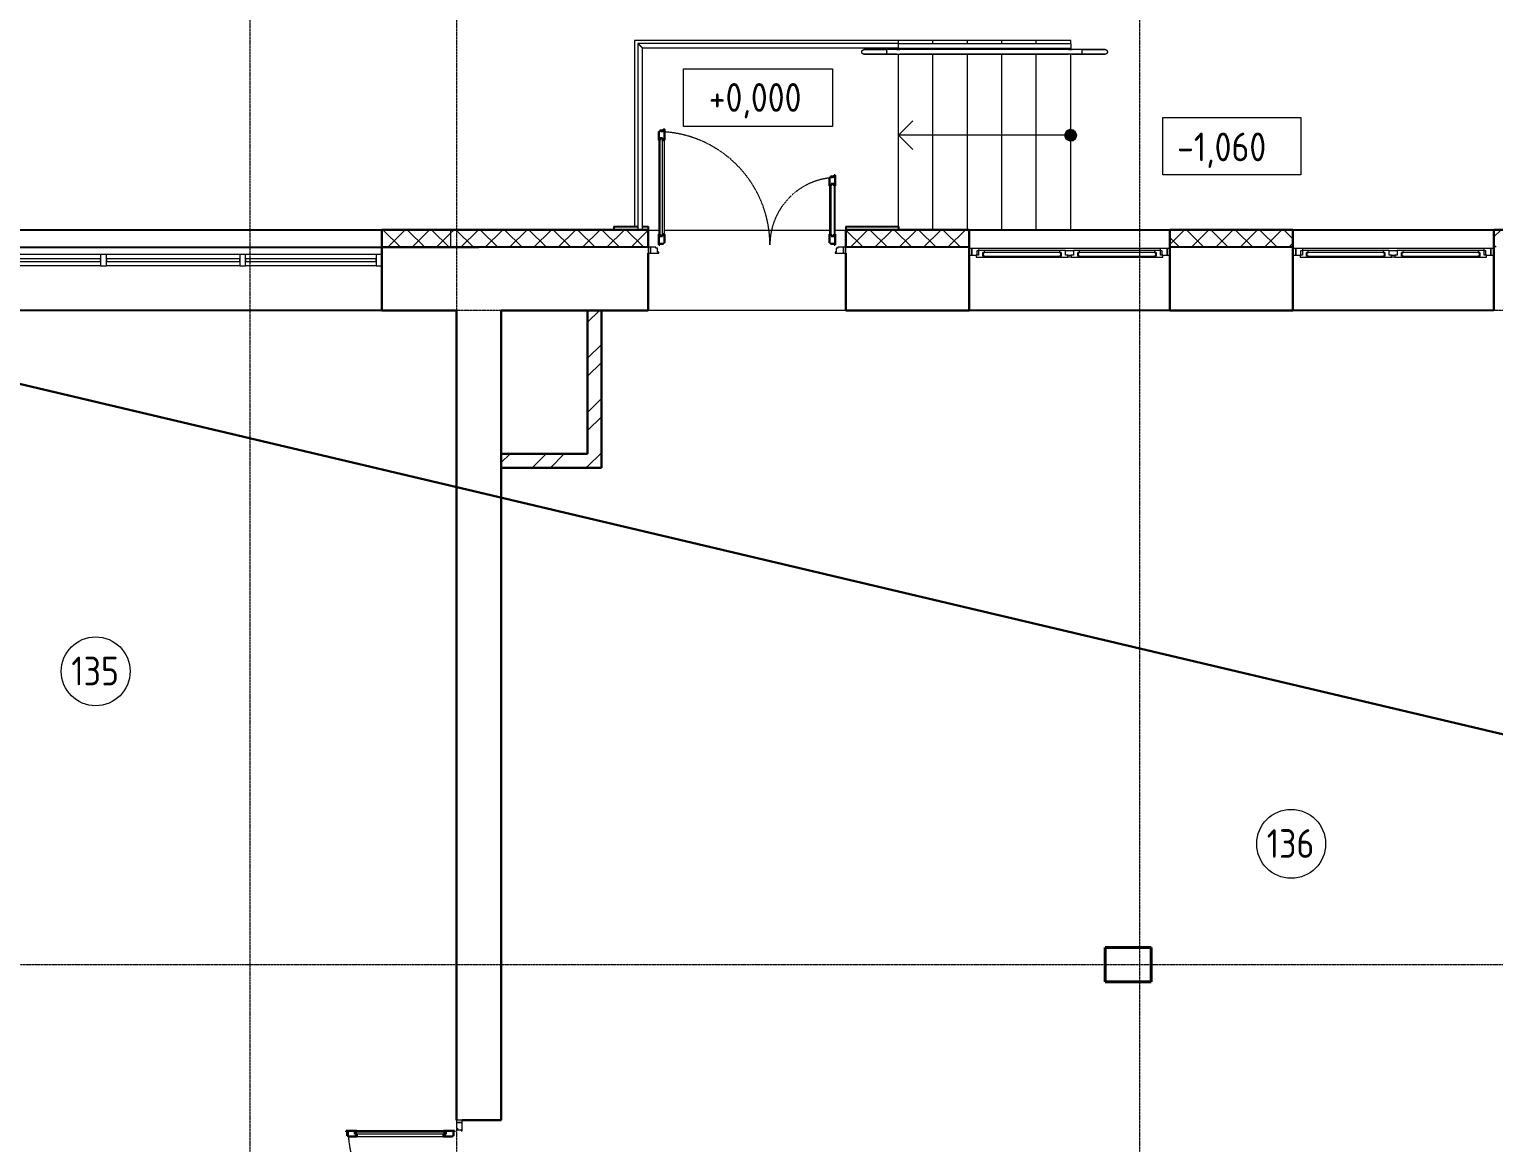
# Model space of a CAD drawing. Header units: millimetres. Extents: x -695119 to 412940, y -249585 to 622758.
# Drawn here: x -109387 to -96631, y 557910 to 567609 of the extents above; entities that cross this region are included whole.
import ezdxf

# ---------------------------------------------------------------- set-up
doc = ezdxf.new("R2010")
doc.units = ezdxf.units.MM
doc.linetypes.add('ADSK_Линия сетки', pattern=[25, 20, -2.5, 0, -2.5])
doc.linetypes.add('ADSK_Штриховая_ш2 п1_5', pattern=[4.5, 3, -1.5])
for name, color, linetype, lineweight in [('_Схема', 5, 'Continuous', 30), ('Балясины', 7, 'Continuous', 9), ('Высотные отметки', 7, 'Continuous', 9), ('Двери', 8, 'Continuous', 9), ('Импосты витража', 8, 'Continuous', 9), ('Каркас_Импост', 8, 'Continuous', 9), ('Лестницы', 8, 'Continuous', 9), ('Линии', 7, 'Continuous', 9), ('Марки помещений', 8, 'Continuous', 20), ('Монтажный зазор', 8, 'Continuous', 9), ('Несущие колонны', 252, 'Continuous', 18), ('Ограждение', 8, 'Continuous', 9), ('Окна', 252, 'Continuous', 9), ('Оси', 252, 'Continuous', 9), ('Остекление', 8, 'Continuous', 9), ('Открывание', 8, 'ADSK_Штриховая_ш2 п1_5', 9), ('Панели витража', 8, 'Continuous', 9), ('Панель', 252, 'Continuous', 30), ('Перекрытия', 7, 'Continuous', 18), ('Поручни', 8, 'Continuous', 9), ('Стены разрез', 7, 'Continuous', 30), ('Стены штриховка', 7, 'Continuous', 9), ('Стрелки вверх', 7, 'Continuous', 18), ('Текстовые примечания', 7, 'Continuous', 9), ('Типовые аннотации', 8, 'Continuous', 18)]:
    doc.layers.add(name, color=color, linetype=linetype, lineweight=lineweight)
doc.layers.add('Стены', color=194, linetype='Continuous')
doc.styles.add('GOST Common_2', font='', dxfattribs={"width": 0.9, "height": 250})
doc.styles.get('GOST Common_2').set_extended_font_data('GOST type B')
pattern_1 = [(45, (-109179.56, 538399.8), (-235.7317, 235.7317), []), (45, (-109022.4, 538399.8), (-235.7317, 235.7317), [])]
pattern_2 = [(45, (-109179.56, 538399.79), (-106.066, 106.066), []), (135, (-109179.56, 538399.79), (-106.066, -106.066), [])]
pattern_3 = [(0, (-109179.56, 538399.79), (406.4, 101.6), [33.528, -271.272, 33.528, -271.272, -1625.6]), (0, (-109179.56, 538399.79), (406.4, 101.6), [-609.6, 33.528, -576.072, 33.528, -271.272, -711.2]), (0, (-109179.56, 538399.79), (406.4, 101.6), [-1524, 33.528, -169.672, 33.528, -474.472]), (120, (-109027.16, 538450.59), (-291.18818, 301.15272), [33.528, -271.272, 33.528, -271.272, -1625.6]), (120, (-109027.16, 538450.59), (-291.18818, 301.15272), [-609.6, 33.528, -576.072, 33.528, -271.272, -711.2]), (120, (-109027.16, 538450.59), (-291.18818, 301.15272), [-1524, 33.528, -169.672, 33.528, -474.472]), (240, (-108976.36, 538653.79), (-115.21182, -402.75272), [33.528, -271.272, 33.528, -271.272, -1625.6]), (240, (-108976.36, 538653.79), (-115.21182, -402.75272), [-609.6, 33.528, -576.072, 33.528, -271.272, -711.2]), (240, (-108976.36, 538653.79), (-115.21182, -402.75272), [-1524, 33.528, -169.672, 33.528, -474.472])]

# ---------------------------------------------------------------- blocks, each defined once
blk = doc.blocks.new('BIMLIB_Окно_Двустворчатое_VEKA_СФрамугойСнизу_ГЛУХОЕ - Ж_ОК-7_2250х1750-3437283-План 1 этажа смеж')
at = {"layer": 'Каркас_Импост', "lineweight": 18}
for p, q in [((-791, 265), (-850, 265)), ((-850, 265), (-850, 207)), ((-786, 248), (-791, 265)), ((791, 265), (786, 248)), ((850, 265), (791, 265)), ((850, 207), (850, 265)), ((-850, 207), (-812, 207)), ((-792, 207), (-812, 207)), ((-812, 207), (-812, 190)), ((-812, 190), (-756, 190)), ((-804, 207), (-804, 248)), ((-804, 248), (-792, 248)), ((-792, 248), (-792, 207)), ((-742, 248), (-792, 248)), ((-756, 190), (-755, 191)), ((-755, 199), (-755, 231)), ((-755, 231), (-737, 231)), ((-737, 199), (-755, 199)), ((-755, 191), (-754, 190)), ((-754, 190), (-739, 190)), ((-737, 231), (-742, 248)), ((-739, 190), (-737, 199)), ((-85, 248), (-90, 231)), ((-90, 231), (-72, 231)), ((-72, 199), (-90, 199)), ((-90, 199), (-88, 190)), ((-88, 190), (-73, 190)), ((-35, 248), (-85, 248)), ((-73, 190), (-72, 191)), ((-72, 231), (-72, 199)), ((-72, 191), (-71, 190)), ((-71, 190), (-15, 190)), ((-35, 207), (-35, 248)), ((-15, 207), (-35, 207)), ((-15, 190), (-15, 207)), ((35, 207), (15, 207)), ((15, 207), (15, 190)), ((15, 190), (71, 190)), ((35, 248), (35, 207)), ((85, 248), (35, 248)), ((71, 190), (72, 191)), ((72, 199), (72, 231)), ((72, 231), (90, 231)), ((90, 199), (72, 199)), ((72, 191), (73, 190)), ((73, 190), (88, 190)), ((90, 231), (85, 248)), ((88, 190), (90, 199)), ((742, 248), (737, 231)), ((737, 231), (755, 231)), ((755, 199), (737, 199)), ((737, 199), (739, 190)), ((739, 190), (754, 190)), ((792, 248), (742, 248)), ((754, 190), (755, 191)), ((755, 231), (755, 199)), ((755, 191), (756, 190)), ((756, 190), (812, 190)), ((792, 207), (792, 248)), ((792, 248), (804, 248)), ((812, 207), (792, 207)), ((804, 248), (804, 207)), ((812, 190), (812, 207)), ((812, 207), (850, 207))]:
    blk.add_line(p, q, dxfattribs=at)
at = {"layer": 'Каркас_Импост'}
for p, q in [((791, 265), (-791, 265)), ((-756, 190), (-754, 190)), ((-85, 248), (-742, 248)), ((-739, 190), (-88, 190)), ((-73, 190), (-71, 190)), ((-35, 248), (35, 248)), ((-15, 207), (15, 207)), ((15, 190), (-15, 190)), ((71, 190), (73, 190)), ((742, 248), (85, 248)), ((88, 190), (739, 190)), ((754, 190), (756, 190))]:
    blk.add_line(p, q, dxfattribs=at)
at = {"layer": 'Окна'}
for p, q in [((-850, 265), (-875, 265)), ((-850, 207), (-850, 265)), ((875, 265), (850, 265)), ((850, 265), (850, 207)), ((-875, 207), (-850, 207)), ((850, 207), (875, 207))]:
    blk.add_line(p, q, dxfattribs=at)
at = {"layer": 'Остекление'}
for p, q in [((-752, 231), (-755, 231)), ((-755, 231), (-755, 199)), ((-755, 199), (-752, 199)), ((-75, 231), (-752, 231)), ((-752, 231), (-752, 199)), ((-752, 199), (-752, 231)), ((-752, 199), (-75, 199)), ((-75, 199), (-75, 231)), ((-75, 231), (-75, 199)), ((-72, 231), (-75, 231)), ((-75, 199), (-72, 199)), ((-72, 199), (-72, 231)), ((75, 231), (72, 231)), ((72, 231), (72, 199)), ((72, 199), (75, 199)), ((752, 231), (75, 231)), ((75, 231), (75, 199)), ((75, 199), (75, 231)), ((75, 199), (752, 199)), ((752, 199), (752, 231)), ((752, 231), (752, 199)), ((755, 231), (752, 231)), ((752, 199), (755, 199)), ((755, 199), (755, 231))]:
    blk.add_line(p, q, dxfattribs=at)
blk = doc.blocks.new('Дверь_Alumark_двупольная_S50 - Ш_2_Внутр_2000х2350-2611084-План 1 этажа смеж')
at = {"layer": 'Каркас_Импост'}
for p, q in [((-806, 195), (-855, 195)), ((-855, 195), (-855, 145)), ((-855, 145), (-783, 145)), ((-806, 187), (-806, 195)), ((-792, 187), (-806, 187)), ((-792, 153), (-792, 187)), ((-783, 153), (-792, 153)), ((-783, 145), (-783, 153)), ((1042, 153), (1033, 153)), ((1033, 153), (1033, 145)), ((1033, 145), (1105, 145)), ((1056, 187), (1042, 187)), ((1042, 187), (1042, 153)), ((1056, 195), (1056, 187)), ((1105, 195), (1056, 195)), ((1105, 145), (1105, 195))]:
    blk.add_line(p, q, dxfattribs=at)
at = {"layer": 'Монтажный зазор'}
for p, q in [((-875, 195), (-875, 145)), ((-855, 195), (-875, 195)), ((-875, 145), (-855, 145)), ((-855, 145), (-855, 195)), ((1125, 195), (1105, 195)), ((1105, 195), (1105, 145)), ((1105, 145), (1125, 145)), ((1125, 145), (1125, 195))]:
    blk.add_line(p, q, dxfattribs=at)
at = {"layer": 'Остекление'}
for p, q in [((-774, 1081), (-774, 289)), ((-753, 1081), (-774, 1081)), ((-753, 289), (-753, 1081)), ((1003, 289), (1003, 1081)), ((1003, 1081), (1024, 1081)), ((1024, 1081), (1024, 289)), ((-774, 289), (-753, 289)), ((1024, 289), (1003, 289))]:
    blk.add_line(p, q, dxfattribs=at)
at = {"layer": 'Открывание'}
for centre, start, end in [((-801, 213), 360, 88.8862), ((1051, 213), 91.1138, 180)]:
    blk.add_arc(centre, 926, start, end, dxfattribs=at)
at = {"layer": 'Панель'}
for p, q in [((-733, 1157), (-741, 1157)), ((-741, 1157), (-741, 1148)), ((-733, 1063), (-733, 1157)), ((1033, 1157), (1025, 1157)), ((1025, 1157), (1025, 1148)), ((1033, 1063), (1033, 1157)), ((-775, 1139), (-783, 1139)), ((-783, 1139), (-783, 1063)), ((-774, 1063), (-783, 1063)), ((-741, 1148), (-775, 1148)), ((-775, 1148), (-775, 1139)), ((-774, 1081), (-774, 1063)), ((-753, 1081), (-774, 1081)), ((-753, 1063), (-753, 1081)), ((-733, 1063), (-753, 1063)), ((991, 1139), (983, 1139)), ((983, 1139), (983, 1063)), ((983, 1063), (1003, 1063)), ((1025, 1148), (991, 1148)), ((991, 1148), (991, 1139)), ((1003, 1063), (1003, 1081)), ((1003, 1081), (1024, 1081)), ((1024, 1081), (1024, 1063)), ((1024, 1063), (1033, 1063)), ((-783, 307), (-783, 213)), ((-774, 307), (-783, 307)), ((-774, 289), (-774, 307)), ((-753, 289), (-774, 289)), ((-753, 307), (-753, 289)), ((-733, 307), (-753, 307)), ((-733, 231), (-733, 307)), ((983, 307), (983, 231)), ((983, 307), (1003, 307)), ((1003, 307), (1003, 289)), ((1003, 289), (1024, 289)), ((1024, 307), (1033, 307)), ((1024, 289), (1024, 307)), ((1033, 213), (1033, 307)), ((-783, 213), (-775, 213)), ((-775, 213), (-775, 222)), ((-775, 222), (-741, 222)), ((-741, 222), (-741, 231)), ((-741, 231), (-733, 231)), ((983, 231), (991, 231)), ((991, 231), (991, 222)), ((991, 222), (1025, 222)), ((1025, 222), (1025, 213)), ((1025, 213), (1033, 213))]:
    blk.add_line(p, q, dxfattribs=at)
at = {"layer": 'Панель', "lineweight": 9}
for p, q in [((-783, 1063), (-783, 307)), ((-733, 307), (-733, 1063)), ((983, 1063), (983, 307)), ((1033, 307), (1033, 1063))]:
    blk.add_line(p, q, dxfattribs=at)
blk = doc.blocks.new('ADSK_КолоннаЖБ_Прямоугольная1 - 300x400-1328092-План 1 этажа смеж')
at = {"layer": 'Несущие колонны', "lineweight": 40}
for p, q in [((-200, -150), (-200, 150)), ((-200, 150), (200, 150)), ((200, 150), (-200, 150)), ((-200, 150), (-200, -150)), ((200, 150), (200, -150)), ((200, -150), (200, 150)), ((200, -150), (-200, -150)), ((-200, -150), (200, -150))]:
    blk.add_line(p, q, dxfattribs=at)
blk = doc.blocks.new('Ограждение - Ограждение-758146-План 1 этажа смеж')
at = {"layer": 'Поручни'}
for p, q in [((7364, 29042), (7364, 29082)), ((8864, 29082), (7364, 29082)), ((8864, 29042), (7364, 29042)), ((8864, 29082), (8864, 29042))]:
    blk.add_line(p, q, dxfattribs=at)
blk = doc.blocks.new('Тип верхнего поручня - Верхний поручень_Внутренний_-758323-План 1 этажа смеж')
at = {"layer": 'Ограждение'}
for p, q in [((7351, 29032), (7264, 29032)), ((7264, 29015), (7264, 29010)), ((7264, 28992), (7351, 28992)), ((8844, 29032), (7365, 29032)), ((7365, 28992), (8844, 28992)), ((8964, 29032), (8877, 29032)), ((8877, 28992), (8964, 28992)), ((8964, 29010), (8964, 29015))]:
    blk.add_line(p, q, dxfattribs=at)
at = {"layer": 'Ограждение', "flags": 128}
for points in [[(7365, 29032), (7364, 29032), (7363, 29032), (7362, 29032), (7361, 29032), (7360, 29032), (7359, 29032), (7357, 29032), (7356, 29032), (7355, 29032), (7354, 29032), (7353, 29032), (7351, 29032), (7351, 29032)], [(7351, 28992), (7352, 28992), (7354, 28992), (7355, 28992), (7356, 28992), (7357, 28992), (7358, 28992), (7359, 28992), (7361, 28992), (7362, 28992), (7363, 28992), (7364, 28992), (7365, 28992), (7365, 28992)], [(8844, 29032), (8846, 29032), (8849, 29032), (8851, 29032), (8854, 29032), (8857, 29032), (8859, 29032), (8862, 29032), (8865, 29032), (8867, 29032), (8870, 29032), (8873, 29032), (8876, 29032), (8877, 29032)], [(8877, 28992), (8874, 28992), (8871, 28992), (8868, 28992), (8865, 28992), (8863, 28992), (8860, 28992), (8857, 28992), (8855, 28992), (8852, 28992), (8849, 28992), (8847, 28992), (8844, 28992), (8844, 28992)]]:
    blk.add_lwpolyline(points, dxfattribs=at)
blk = doc.blocks.new('Тип верхнего поручня - D40 шаг 400-977594-План 1 этажа смеж')
at = {"layer": 'Ограждение'}
for p, q in [((0, 2), (0, 0)), ((0, 0), (0, -2))]:
    blk.add_line(p, q, dxfattribs=at)
at = {"layer": 'Ограждение', "flags": 128}
for points in [[(0, 20), (8, 20), (16, 20), (24, 20), (32, 20), (40, 20), (48, 20), (55, 20), (63, 20), (70, 20), (78, 20), (85, 20), (92, 20), (99, 20), (106, 20), (113, 20), (119, 20), (126, 20), (132, 20), (138, 20), (143, 20), (149, 20), (154, 20), (159, 20), (164, 20), (168, 20), (172, 20), (176, 20), (180, 20), (183, 20), (186, 20), (189, 20), (192, 20), (194, 20), (196, 20), (197, 20), (198, 20), (199, 20), (200, 20), (200, 20), (200, 20)], [(200, 20), (200, 20), (199, 20), (199, 20), (197, 20), (196, 20), (194, 20), (192, 20), (190, 20), (187, 20), (184, 20), (181, 20), (177, 20), (174, 20), (169, 20), (165, 20), (160, 20), (156, 20), (150, 20), (145, 20), (139, 20), (133, 20), (127, 20), (121, 20), (115, 20), (108, 20), (101, 20), (94, 20), (87, 20), (80, 20), (72, 20), (65, 20), (57, 20), (50, 20), (42, 20), (34, 20), (26, 20), (18, 20), (10, 20), (2, 20), (0, 20)], [(200, 20), (201, 20), (202, 20), (202, 20), (203, 20), (204, 20), (205, 19), (206, 19), (206, 19), (207, 19), (208, 18), (209, 18), (209, 18), (210, 17), (211, 17), (211, 17), (212, 16), (213, 16), (213, 15), (214, 14), (214, 14), (215, 13), (215, 13), (216, 12), (216, 11), (217, 11), (217, 10), (218, 9), (218, 9), (218, 8), (219, 7), (219, 6), (219, 6), (219, 5), (220, 4), (220, 3), (220, 3), (220, 2), (220, 1), (220, 0), (220, 0)], [(220, 0), (220, -1), (220, -2), (220, -2), (220, -3), (220, -4), (219, -5), (219, -6), (219, -6), (219, -7), (218, -8), (218, -9), (218, -9), (217, -10), (217, -11), (217, -11), (216, -12), (216, -13), (215, -13), (214, -14), (214, -14), (213, -15), (213, -15), (212, -16), (211, -16), (211, -17), (210, -17), (209, -18), (209, -18), (208, -18), (207, -19), (206, -19), (206, -19), (205, -19), (204, -20), (203, -20), (203, -20), (202, -20), (201, -20), (200, -20), (200, -20)], [(0, -20), (8, -20), (16, -20), (24, -20), (32, -20), (40, -20), (48, -20), (55, -20), (63, -20), (70, -20), (78, -20), (85, -20), (92, -20), (99, -20), (106, -20), (113, -20), (119, -20), (126, -20), (132, -20), (138, -20), (143, -20), (149, -20), (154, -20), (159, -20), (164, -20), (168, -20), (172, -20), (176, -20), (180, -20), (183, -20), (186, -20), (189, -20), (192, -20), (194, -20), (196, -20), (197, -20), (198, -20), (199, -20), (200, -20), (200, -20), (200, -20)], [(200, -20), (200, -20), (199, -20), (199, -20), (197, -20), (196, -20), (194, -20), (192, -20), (190, -20), (187, -20), (184, -20), (181, -20), (177, -20), (174, -20), (169, -20), (165, -20), (160, -20), (156, -20), (150, -20), (145, -20), (139, -20), (133, -20), (127, -20), (121, -20), (115, -20), (108, -20), (101, -20), (94, -20), (87, -20), (80, -20), (72, -20), (65, -20), (57, -20), (50, -20), (42, -20), (34, -20), (26, -20), (18, -20), (10, -20), (2, -20), (0, -20)]]:
    blk.add_lwpolyline(points, dxfattribs=at)
blk = doc.blocks.new('Тип верхнего поручня - Верхний поручень_Внутренний_-V18-План 1 этажа смеж')
at = {"layer": 'Ограждение'}
for p, q in [((7264, 28992), (7264, 29032)), ((7351, 29032), (7264, 29032)), ((7351, 28992), (7264, 28992)), ((7351, 29032), (7375, 29032)), ((7351, 28992), (7375, 28992)), ((8853, 29032), (7375, 29032)), ((8853, 28992), (7375, 28992)), ((8877, 29032), (8853, 29032)), ((8877, 28992), (8853, 28992)), ((8964, 29032), (8877, 29032)), ((8964, 28992), (8877, 28992)), ((8964, 28992), (8964, 29032))]:
    blk.add_line(p, q, dxfattribs=at)
blk = doc.blocks.new('Тип перил - Перила_Внутренний_-758337-План 1 этажа смеж')
at = {"layer": 'Ограждение', "flags": 128}
for points in [[(7365, 29032), (7364, 29032), (7363, 29032), (7362, 29032), (7361, 29032), (7360, 29032), (7359, 29032), (7357, 29032), (7356, 29032), (7355, 29032), (7354, 29032), (7353, 29032), (7351, 29032)], [(7351, 28992), (7352, 28992), (7354, 28992), (7355, 28992), (7356, 28992), (7357, 28992), (7358, 28992), (7359, 28992), (7361, 28992), (7362, 28992), (7363, 28992), (7364, 28992), (7365, 28992), (7365, 28992)]]:
    blk.add_lwpolyline(points, dxfattribs=at)
blk = doc.blocks.new('Тип перил - Перила_Внутренний_-V19-План 1 этажа смеж')
at = {"layer": 'Ограждение'}
for p, q in [((7351, 29032), (7365, 29032)), ((7351, 28992), (7365, 28992))]:
    blk.add_line(p, q, dxfattribs=at)
blk = doc.blocks.new('Ограждение - Ограждение-978707-План 1 этажа смеж')
at = {"layer": 'Поручни'}
for p, q in [((7364, 29087), (5094, 29087)), ((5094, 29087), (5094, 27462)), ((7364, 29082), (7364, 29087)), ((5134, 29047), (7364, 29047)), ((5134, 27462), (5134, 29047))]:
    blk.add_line(p, q, dxfattribs=at)
blk.add_open_spline([(5094, 29087), (5094, 29087), (5094, 29086), (5095, 29085), (5097, 29084), (5098, 29083), (5099, 29082), (5100, 29081), (5102, 29079), (5104, 29077), (5105, 29076), (5106, 29074), (5108, 29073), (5109, 29072), (5110, 29071), (5111, 29069), (5113, 29068), (5114, 29067), (5115, 29065), (5117, 29064), (5118, 29063), (5119, 29062), (5120, 29060), (5122, 29059), (5123, 29058), (5124, 29057), (5125, 29056), (5127, 29054), (5128, 29053), (5129, 29052), (5130, 29051), (5131, 29049), (5133, 29048), (5134, 29047), (5134, 29047), (5134, 29047)], degree=3, knots=[0, 0, 0, 0, 0.083333, 0.125, 0.166667, 0.208333, 0.229167, 0.25, 0.291667, 0.333333, 0.354167, 0.375, 0.395833, 0.416667, 0.4375, 0.458333, 0.479167, 0.5, 0.520833, 0.541667, 0.5625, 0.583333, 0.604167, 0.625, 0.645833, 0.666667, 0.6875, 0.708333, 0.75, 0.770833, 0.791667, 0.833333, 0.875, 0.916667, 1, 1, 1, 1], dxfattribs=at)
blk = doc.blocks.new('Системная панель - ADSK_Cтеклопакет_25 мм-3658846-План 1 этажа смеж')
at = {"layer": 'Панели витража', "lineweight": 18}
for p, q in [((568.75, 12.5), (-568.75, 12.5)), ((-568.75, 12.5), (-568.75, -12.5)), ((568.75, -12.5), (568.75, 12.5)), ((-568.75, -12.5), (568.75, -12.5))]:
    blk.add_line(p, q, dxfattribs=at)
blk = doc.blocks.new('Прямоугольный импост - 50х100 мм-2871759-План 1 этажа смеж')
at = {"layer": 'Импосты витража'}
for p, q in [((2814, 27248), (1677, 27248)), ((2814, 27148), (1677, 27148))]:
    blk.add_line(p, q, dxfattribs=at)
blk = doc.blocks.new('Прямоугольный импост - 50х100 мм-3658849-План 1 этажа смеж')
at = {"layer": 'Импосты витража', "lineweight": 18}
for p, q in [((-50, 50), (0, 50)), ((-50, -50), (-50, 50)), ((0, 50), (0, -50)), ((0, -50), (-50, -50))]:
    blk.add_line(p, q, dxfattribs=at)
blk = doc.blocks.new('Прямоугольный импост - 50х100 мм-3658843-План 1 этажа смеж')
at = {"layer": 'Импосты витража', "lineweight": 18}
for p, q in [((-25, 50), (25, 50)), ((-25, -50), (-25, 50)), ((25, 50), (25, -50)), ((25, -50), (-25, -50))]:
    blk.add_line(p, q, dxfattribs=at)
blk = doc.blocks.new('Системная панель - ADSK_Cтеклопакет_25 мм-3658852-План 1 этажа смеж')
at = {"layer": 'Панели витража', "lineweight": 18}
for p, q in [((581.25, 12.5), (-581.25, 12.5)), ((-581.25, 12.5), (-581.25, -12.5)), ((581.25, -12.5), (581.25, 12.5)), ((-581.25, -12.5), (581.25, -12.5))]:
    blk.add_line(p, q, dxfattribs=at)
blk = doc.blocks.new('Прямоугольный импост - 50х100 мм-2872140-План 1 этажа смеж')
at = {"layer": 'Импосты витража'}
for p, q in [((1627, 27248), (464, 27248)), ((1627, 27148), (464, 27148))]:
    blk.add_line(p, q, dxfattribs=at)
blk = doc.blocks.new('Дверь_Alumark_двупольная с глухим окном_S50 - Ж_Дн-7_1_5_1720х2650_Пр-3840328-План 1 этажа смеж')
at = {"layer": 'Каркас_Импост', "color": 251, "true_color": 0x636466}
for p, q in [((-668, 275), (-715, 275)), ((-715, 275), (-715, 225)), ((-668, 266), (-668, 275)), ((-653, 266), (-668, 266)), ((-653, 234), (-653, 266)), ((918, 266), (903, 266)), ((903, 266), (903, 234)), ((918, 275), (918, 266)), ((965, 275), (918, 275)), ((965, 225), (965, 275)), ((-715, 225), (-643, 225)), ((-643, 234), (-653, 234)), ((-643, 225), (-643, 234)), ((903, 234), (893, 234)), ((893, 234), (893, 225)), ((893, 225), (965, 225))]:
    blk.add_line(p, q, dxfattribs=at)
at = {"layer": 'Монтажный зазор', "color": 251, "true_color": 0x636466}
for p, q in [((-735, 275), (-735, 225)), ((-715, 275), (-735, 275)), ((-715, 225), (-715, 275)), ((985, 275), (965, 275)), ((965, 275), (965, 225)), ((985, 225), (985, 275)), ((-735, 225), (-715, 225)), ((965, 225), (985, 225))]:
    blk.add_line(p, q, dxfattribs=at)
at = {"layer": 'Остекление', "color": 251, "true_color": 0x636466}
for p, q in [((-634, 1227), (-634, 371)), ((-610, 1227), (-634, 1227)), ((-610, 371), (-610, 1227)), ((860, 371), (860, 827)), ((860, 827), (884, 827)), ((884, 827), (884, 371)), ((-634, 371), (-610, 371)), ((884, 371), (860, 371))]:
    blk.add_line(p, q, dxfattribs=at)
at = {"layer": 'Открывание', "color": 251, "true_color": 0x636466}
for centre, radius, start, end in [((-663, 295), 988, 360, 88.8401), ((913, 295), 588, 91.9492, 180)]:
    blk.add_arc(centre, radius, start, end, dxfattribs=at)
at = {"layer": 'Панель', "color": 251, "true_color": 0x636466}
for p, q in [((-634, 1283), (-643, 1283)), ((-643, 1283), (-643, 1209)), ((-602, 1293), (-634, 1293)), ((-634, 1293), (-634, 1283)), ((-593, 1303), (-602, 1303)), ((-602, 1303), (-602, 1293)), ((-593, 1209), (-593, 1303)), ((-634, 1209), (-643, 1209)), ((-634, 1227), (-634, 1209)), ((-610, 1227), (-634, 1227)), ((-610, 1209), (-610, 1227)), ((-593, 1209), (-610, 1209)), ((884, 893), (852, 893)), ((852, 893), (852, 883)), ((893, 903), (884, 903)), ((884, 903), (884, 893)), ((893, 809), (893, 903)), ((852, 883), (843, 883)), ((843, 883), (843, 809)), ((843, 809), (860, 809)), ((860, 809), (860, 827)), ((860, 827), (884, 827)), ((884, 827), (884, 809)), ((884, 809), (893, 809)), ((-643, 389), (-643, 295)), ((-634, 389), (-643, 389)), ((-634, 371), (-634, 389)), ((-610, 389), (-610, 371)), ((-593, 389), (-610, 389)), ((-593, 315), (-593, 389)), ((843, 389), (843, 315)), ((843, 389), (860, 389)), ((860, 389), (860, 371)), ((884, 389), (893, 389)), ((884, 371), (884, 389)), ((893, 295), (893, 389)), ((-643, 295), (-634, 295)), ((-610, 371), (-634, 371)), ((-634, 295), (-634, 305)), ((-634, 305), (-602, 305)), ((-602, 305), (-602, 315)), ((-602, 315), (-593, 315)), ((843, 315), (852, 315)), ((852, 315), (852, 305)), ((852, 305), (884, 305)), ((860, 371), (884, 371)), ((884, 305), (884, 295)), ((884, 295), (893, 295))]:
    blk.add_line(p, q, dxfattribs=at)
at = {"layer": 'Панель', "color": 251, "lineweight": 9, "true_color": 0x636466}
for p, q in [((-643, 1209), (-643, 389)), ((-593, 389), (-593, 1209)), ((843, 809), (843, 389)), ((893, 389), (893, 809))]:
    blk.add_line(p, q, dxfattribs=at)
blk = doc.blocks.new('ADSK_Марка_Помещение_ОдноЗначение_Номер - Номер-462100-План 1 этажа смеж')
at = {"layer": 'Марки помещений'}
blk.add_circle((0, 0), 3, dxfattribs=at)
blk = doc.blocks.new('Высотные отметки - Рамка-12095-План 1 этажа смеж')
at = {"layer": 'Типовые аннотации', "lineweight": 20}
for p, q in [((-6.5, 0), (-6.5, 5)), ((-6.5, 5), (6.5, 5)), ((6.5, 5), (6.5, 0)), ((6.5, 0), (-6.5, 0))]:
    blk.add_line(p, q, dxfattribs=at)

msp = doc.modelspace()

# ---------------------------------------------------------------- hatches: boundary and pattern name
at = {"layer": 'Стены разрез', "lineweight": 9}
h = msp.add_hatch(dxfattribs=at)
h.set_pattern_fill('FP_4', color=256, style=0, pattern_type=2)
h.set_pattern_definition(pattern_3)
h.paths.add_polyline_path([(-105715.535, 565710.058), (-105715.535, 565860.058), (-105717.535, 565860.058), (-105717.535, 565710.058)])
h.paths.add_polyline_path([(-111700.535, 565710.058), (-111698.535, 565710.058), (-111698.535, 565860.058), (-111700.535, 565860.058)])
h.paths.add_polyline_path([(-106315.535, 565860.058), (-105717.535, 565860.058), (-105715.535, 565862.058), (-106315.535, 565862.058)])
h.paths.add_polyline_path([(-111698.535, 565860.058), (-111165.535, 565860.058), (-111165.535, 565862.058), (-111700.535, 565862.058)])
h = msp.add_hatch(dxfattribs=at)
h.set_pattern_fill('FP_5', color=256, style=0, pattern_type=2)
h.set_pattern_definition(pattern_2)
h.paths.add_polyline_path([(-105717.535, 565710.058), (-105717.535, 565860.058), (-106315.535, 565860.058), (-106315.535, 565710.058)])
h.paths.add_polyline_path([(-111698.535, 565710.058), (-111165.535, 565710.058), (-111165.535, 565860.058), (-111698.535, 565860.058)])
h = msp.add_hatch(dxfattribs=at)
h.set_pattern_fill('FP_4', color=256, style=0, pattern_type=2)
h.set_pattern_definition(pattern_3)
h.paths.add_polyline_path([(-102275.535, 565710.058), (-102273.535, 565710.058), (-102273.535, 565860.058), (-101202.535, 565860.058), (-101202.535, 565786.058), (-101200.535, 565786.058), (-101200.535, 565862.058), (-102275.535, 565862.058)])
h.paths.add_polyline_path([(-105713.535, 565710.058), (-105713.535, 565860.058), (-105715.535, 565860.058), (-105715.535, 565710.058)])
h.paths.add_polyline_path([(-103997.535, 565710.058), (-103995.535, 565710.058), (-103995.535, 565862.058), (-105715.535, 565862.058), (-105713.535, 565860.058), (-103997.535, 565860.058)])
h.paths.add_polyline_path([(-82610.535, 565786.058), (-82608.535, 565786.058), (-82608.535, 565860.058), (-81215.535, 565860.058), (-81215.535, 565862.058), (-82610.535, 565862.058)])
h.paths.add_polyline_path([(-91070.535, 565786.058), (-91068.535, 565786.058), (-91068.535, 565860.058), (-89962.535, 565860.058), (-89962.535, 565786.058), (-89960.535, 565786.058), (-89960.535, 565862.058), (-91070.535, 565862.058)])
h.paths.add_polyline_path([(-84360.535, 565786.058), (-84360.535, 565862.058), (-85455.535, 565862.058), (-85455.535, 565786.058), (-85453.535, 565786.058), (-85453.535, 565860.058), (-84362.535, 565860.058), (-84362.535, 565786.058)])
h.paths.add_polyline_path([(-95632.535, 565786.058), (-95630.535, 565786.058), (-95630.535, 565862.058), (-96630.535, 565862.058), (-96630.535, 565786.058), (-96628.535, 565786.058), (-96628.535, 565860.058), (-95632.535, 565860.058)])
h.paths.add_polyline_path([(-92822.535, 565786.058), (-92820.535, 565786.058), (-92820.535, 565862.058), (-93880.535, 565862.058), (-93880.535, 565786.058), (-93878.535, 565786.058), (-93878.535, 565860.058), (-92822.535, 565860.058)])
h.paths.add_polyline_path([(-87205.535, 565786.058), (-87205.535, 565862.058), (-88210.535, 565862.058), (-88210.535, 565786.058), (-88208.535, 565786.058), (-88208.535, 565860.058), (-87207.535, 565860.058), (-87207.535, 565786.058)])
h.paths.add_polyline_path([(-99450.535, 565786.058), (-99448.535, 565786.058), (-99448.535, 565860.058), (-98382.535, 565860.058), (-98382.535, 565786.058), (-98380.535, 565786.058), (-98380.535, 565862.058), (-99450.535, 565862.058)])
h = msp.add_hatch(dxfattribs=at)
h.set_pattern_fill('FP_5', color=256, style=0, pattern_type=2)
h.set_pattern_definition(pattern_2)
h.paths.add_polyline_path([(-81365.535, 565710.058), (-81365.535, 565860.058), (-82608.535, 565860.058), (-82608.535, 565786.058), (-82610.535, 565786.058), (-82610.535, 565710.058), (-82118.346, 565710.058)])
h.paths.add_polyline_path([(-91070.535, 565710.058), (-89960.535, 565710.058), (-89960.535, 565786.058), (-89962.535, 565786.058), (-89962.535, 565860.058), (-91068.535, 565860.058), (-91068.535, 565786.058), (-91070.535, 565786.058)])
h.paths.add_polyline_path([(-88210.535, 565710.058), (-87205.535, 565710.058), (-87205.535, 565786.058), (-87207.535, 565786.058), (-87207.535, 565860.058), (-88208.535, 565860.058), (-88208.535, 565786.058), (-88210.535, 565786.058)])
h.paths.add_polyline_path([(-84360.535, 565710.058), (-84360.535, 565786.058), (-84362.535, 565786.058), (-84362.535, 565860.058), (-85453.535, 565860.058), (-85453.535, 565786.058), (-85455.535, 565786.058), (-85455.535, 565710.058), (-84988.538, 565710.058)])
h.paths.add_polyline_path([(-101492.141, 565710.058), (-101200.535, 565710.058), (-101200.535, 565786.058), (-101202.535, 565786.058), (-101202.535, 565860.058), (-102273.535, 565860.058), (-102273.535, 565710.058), (-101970.735, 565710.058)])
h.paths.add_polyline_path([(-99450.535, 565710.058), (-98380.535, 565710.058), (-98380.535, 565786.058), (-98382.535, 565786.058), (-98382.535, 565860.058), (-99448.535, 565860.058), (-99448.535, 565786.058), (-99450.535, 565786.058)])
h.paths.add_polyline_path([(-93599.114, 565710.058), (-92820.535, 565710.058), (-92820.535, 565786.058), (-92822.535, 565786.058), (-92822.535, 565860.058), (-93878.535, 565860.058), (-93878.535, 565786.058), (-93880.535, 565786.058), (-93880.535, 565710.058)])
h.paths.add_polyline_path([(-96630.535, 565710.058), (-95630.535, 565710.058), (-95630.535, 565786.058), (-95632.535, 565786.058), (-95632.535, 565860.058), (-96628.535, 565860.058), (-96628.535, 565786.058), (-96630.535, 565786.058)])
h.paths.add_polyline_path([(-104003.559, 565710.058), (-103997.535, 565710.058), (-103997.535, 565860.058), (-105713.535, 565860.058), (-105713.535, 565710.058), (-104362.333, 565710.058)])
h = msp.add_hatch(dxfattribs=at)
h.set_pattern_fill('FP_1', color=256, style=0, pattern_type=2)
h.set_pattern_definition(pattern_1)
h.paths.add_polyline_path([(-104403.535, 563790.058), (-104403.535, 565160.058), (-104523.535, 565160.058), (-104523.535, 563790.058)])
h = msp.add_hatch(dxfattribs=at)
h.set_pattern_fill('FP_1', color=256, style=0, pattern_type=2)
h.set_pattern_definition(pattern_1)
h.paths.add_polyline_path([(-105275.535, 563790.058), (-104523.535, 563790.058), (-104523.535, 563910.058), (-105275.535, 563910.058)])
at = {"layer": 'Стрелки вверх'}
h = msp.add_hatch(color=256, dxfattribs=at)
edge = h.paths.add_edge_path()
edge.add_arc((-100315.535, 566686.058), 50, 0, 360)
msp.add_hatch(color=256, dxfattribs=at).paths.add_polyline_path([(-100322.651, 566636.567), (-100294.765, 566640.576), (-100273.473, 566659.026), (-100265.535, 566686.058), (-100273.473, 566713.09), (-100294.765, 566731.539), (-100322.651, 566735.549), (-100348.278, 566723.845), (-100363.51, 566700.144), (-100363.51, 566671.971), (-100348.278, 566648.27)])

# ---------------------------------------------------------------- linework, layer by layer
at = {"layer": '_Схема', "color": 5}
msp.add_line((-356137.271, 622757.974), (189125.193, 494018.926), dxfattribs=at)
at = {"layer": 'Лестницы'}
for p, q in [((-104115.535, 567512.058), (-104115.535, 565892.058)), ((-101815.535, 567512.058), (-104115.535, 567512.058)), ((-101815.535, 567482.058), (-101815.535, 567512.058)), ((-101515.535, 567512.058), (-101815.535, 567512.058)), ((-101815.535, 567482.058), (-101815.535, 567512.058)), ((-101815.535, 567431.517), (-101815.535, 567442.058)), ((-101815.535, 567431.517), (-101815.535, 567442.058)), ((-101215.535, 567512.058), (-101515.535, 567512.058)), ((-101515.535, 567482.058), (-101515.535, 567512.058)), ((-101515.535, 567482.058), (-101515.535, 567512.058)), ((-101515.535, 567432.058), (-101515.535, 567442.058)), ((-101515.535, 567432.058), (-101515.535, 567442.058)), ((-100915.535, 567512.058), (-101215.535, 567512.058)), ((-101215.535, 567482.058), (-101215.535, 567512.058)), ((-101215.535, 567482.058), (-101215.535, 567512.058)), ((-101215.535, 567432.058), (-101215.535, 567442.058)), ((-101215.535, 567432.058), (-101215.535, 567442.058)), ((-100615.535, 567512.058), (-100915.535, 567512.058)), ((-100915.535, 567482.058), (-100915.535, 567512.058)), ((-100915.535, 567482.058), (-100915.535, 567512.058)), ((-100915.535, 567432.058), (-100915.535, 567442.058)), ((-100915.535, 567432.058), (-100915.535, 567442.058)), ((-100315.535, 567512.058), (-100615.535, 567512.058)), ((-100615.535, 567482.058), (-100615.535, 567512.058)), ((-100615.535, 567482.058), (-100615.535, 567512.058)), ((-100615.535, 567432.058), (-100615.535, 567442.058)), ((-100615.535, 567432.058), (-100615.535, 567442.058)), ((-100315.535, 567482.058), (-100315.535, 567512.058)), ((-100315.535, 567482.058), (-100315.535, 567512.058)), ((-100315.535, 567432.058), (-100315.535, 567442.058)), ((-100315.535, 567432.058), (-100315.535, 567442.058)), ((-101815.535, 565890.058), (-101815.535, 567392.599)), ((-101815.535, 565890.058), (-101815.535, 567392.599)), ((-101515.535, 565862.058), (-101515.535, 567392.058)), ((-101515.535, 565862.058), (-101515.535, 567392.058)), ((-101215.535, 565862.058), (-101215.535, 567392.058)), ((-101215.535, 565862.058), (-101215.535, 567392.058)), ((-100915.535, 565862.058), (-100915.535, 567392.058)), ((-100915.535, 565862.058), (-100915.535, 567392.058)), ((-100615.535, 565862.058), (-100615.535, 567392.058)), ((-100615.535, 565862.058), (-100615.535, 567392.058)), ((-100315.535, 565862.058), (-100315.535, 567392.238)), ((-100315.535, 565862.058), (-100315.535, 567392.238)), ((-103995.535, 565860.058), (-103903.535, 565860.058)), ((-103853.535, 565860.058), (-102417.535, 565860.058)), ((-102367.535, 565860.058), (-102275.535, 565860.058))]:
    msp.add_line(p, q, dxfattribs=at)
at = {"layer": 'Линии'}
for p, q in [((-99511.764, 566840.156), (-98311.764, 566840.156)), ((-99511.764, 566340.156), (-99511.764, 566840.156)), ((-98311.764, 566840.156), (-98311.764, 566340.156)), ((-98311.764, 566340.156), (-99511.764, 566340.156))]:
    msp.add_line(p, q, dxfattribs=at)
at = {"layer": 'Оси', "linetype": 'ADSK_Линия сетки'}
for p, q in [((-107465.535, 572133.794), (-107465.535, 505864.372)), ((-105665.535, 572133.794), (-105665.535, 505864.372)), ((-99715.535, 572133.794), (-99715.535, 507134.372)), ((-72648.241, 565160.058), (-149587.813, 565160.058)), ((-72648.241, 559460.058), (-149587.813, 559460.058))]:
    msp.add_line(p, q, dxfattribs=at)
at = {"layer": 'Перекрытия', "color": 49, "true_color": 0x464646}
msp.add_line((-102275.535, 565160.058), (-103995.535, 565160.058), dxfattribs=at)
at = {"layer": 'Стены'}
for p, q in [((-104295.535, 565892.058), (-104085.523, 565892.058)), ((-104295.535, 565892.058), (-104295.535, 565862.058)), ((-104045.535, 565892.058), (-103995.535, 565892.058)), ((-103995.535, 565892.058), (-103995.535, 565862.058)), ((-102275.535, 565890.058), (-101815.535, 565890.058)), ((-102275.535, 565890.058), (-102275.535, 565862.058)), ((-101815.535, 565890.058), (-101815.535, 565862.058)), ((-111165.535, 565862.058), (-106315.535, 565862.058)), ((-101200.535, 565862.058), (-99450.535, 565862.058)), ((-98380.535, 565862.058), (-96630.535, 565862.058)), ((-111165.535, 565710.058), (-106315.535, 565710.058)), ((-103995.535, 565710.058), (-105470.535, 565710.058)), ((-101200.535, 565710.058), (-102275.535, 565710.058)), ((-98380.535, 565710.058), (-99450.535, 565710.058)), ((-106315.535, 565160.058), (-110115.535, 565160.058)), ((-99450.535, 565160.058), (-101200.535, 565160.058)), ((-96630.535, 565160.058), (-98380.535, 565160.058))]:
    msp.add_line(p, q, dxfattribs=at)
at = {"layer": 'Стены разрез'}
for p, q in [((-106315.535, 565862.058), (-106315.535, 565160.058)), ((-103995.535, 565862.058), (-106315.535, 565862.058)), ((-103995.535, 565710.058), (-103995.535, 565862.058)), ((-101200.535, 565862.058), (-102275.535, 565862.058)), ((-102275.535, 565862.058), (-102275.535, 565710.058)), ((-101200.535, 565160.058), (-101200.535, 565862.058)), ((-99450.535, 565160.058), (-99450.535, 565862.058)), ((-98380.535, 565862.058), (-99450.535, 565862.058)), ((-98380.535, 565160.058), (-98380.535, 565862.058)), ((-96630.535, 565160.058), (-96630.535, 565862.058)), ((-95630.535, 565862.058), (-96630.535, 565862.058)), ((-105470.535, 565710.058), (-106315.535, 565710.058)), ((-103995.535, 565160.058), (-103995.535, 565660.058)), ((-102275.535, 565160.058), (-102275.535, 565660.058)), ((-106315.535, 565160.058), (-105665.535, 565160.058)), ((-105665.535, 565160.058), (-105665.535, 558104.755)), ((-105275.535, 558104.755), (-105275.535, 565160.058)), ((-103995.535, 565160.058), (-105275.535, 565160.058)), ((-104523.535, 565160.058), (-104523.535, 563910.058)), ((-104403.535, 563790.058), (-104403.535, 565160.058)), ((-101200.535, 565160.058), (-102275.535, 565160.058)), ((-98380.535, 565160.058), (-99450.535, 565160.058)), ((-104523.535, 563910.058), (-105275.535, 563910.058)), ((-105275.535, 563790.058), (-104403.535, 563790.058)), ((-105615.535, 558104.755), (-105275.535, 558104.755))]:
    msp.add_line(p, q, dxfattribs=at)
at = {"layer": 'Стены штриховка'}
for p, q in [((-105717.535, 565860.058), (-106315.535, 565860.058)), ((-105717.535, 565860.058), (-105717.535, 565710.058)), ((-105715.535, 565710.058), (-105715.535, 565862.058)), ((-105713.535, 565710.058), (-105713.535, 565860.058)), ((-103997.535, 565860.058), (-105713.535, 565860.058)), ((-103997.535, 565710.058), (-103997.535, 565860.058)), ((-102273.535, 565860.058), (-102273.535, 565710.058)), ((-101202.535, 565860.058), (-102273.535, 565860.058)), ((-101202.535, 565786.058), (-101202.535, 565860.058)), ((-101202.535, 565786.058), (-101200.535, 565786.058)), ((-99450.535, 565786.058), (-99448.535, 565786.058)), ((-98382.535, 565860.058), (-99448.535, 565860.058)), ((-99448.535, 565860.058), (-99448.535, 565786.058)), ((-98382.535, 565786.058), (-98382.535, 565860.058)), ((-98382.535, 565786.058), (-98380.535, 565786.058)), ((-96630.535, 565786.058), (-96628.535, 565786.058))]:
    msp.add_line(p, q, dxfattribs=at)
at = {"layer": 'Стрелки вверх'}
for p, q in [((-101815.535, 566686.058), (-101690.535, 566811.058)), ((-101515.535, 566686.058), (-101815.535, 566686.058)), ((-101815.535, 566686.058), (-101690.535, 566561.058)), ((-101215.535, 566686.058), (-101515.535, 566686.058)), ((-100915.535, 566686.058), (-101215.535, 566686.058)), ((-100615.535, 566686.058), (-100915.535, 566686.058)), ((-100315.535, 566686.058), (-100615.535, 566686.058)), ((-100348.278, 566723.845), (-100363.51, 566700.144)), ((-100363.51, 566700.144), (-100363.51, 566671.971)), ((-100363.51, 566671.971), (-100348.278, 566648.27)), ((-100322.651, 566735.549), (-100348.278, 566723.845)), ((-100348.278, 566648.27), (-100322.651, 566636.567)), ((-100294.765, 566731.539), (-100322.651, 566735.549)), ((-100322.651, 566636.567), (-100294.765, 566640.576)), ((-100273.473, 566713.09), (-100294.765, 566731.539)), ((-100294.765, 566640.576), (-100273.473, 566659.026)), ((-100265.535, 566686.058), (-100273.473, 566713.09)), ((-100273.473, 566659.026), (-100265.535, 566686.058))]:
    msp.add_line(p, q, dxfattribs=at)
msp.add_circle((-100315.535, 566686.058), 50, dxfattribs=at)

# ---------------------------------------------------------------- block references
at = {"layer": 'Балясины'}
for name in ['Ограждение - Ограждение-978707-План 1 этажа смеж', 'Ограждение - Ограждение-758146-План 1 этажа смеж']:
    msp.add_blockref(name, (-109179.558, 538399.789), dxfattribs=at)
at = {"layer": 'Высотные отметки', "lineweight": 20, "xscale": 99.99999999999993, "yscale": 99.99999999999993, "zscale": 99.99999999999993}
msp.add_blockref('Высотные отметки - Рамка-12095-План 1 этажа смеж', (-103039.162, 566763.774), dxfattribs=at)
at = {"layer": 'Двери'}
msp.add_blockref('Дверь_Alumark_двупольная с глухим окном_S50 - Ж_Дн-7_1_5_1720х2650_Пр-3840328-План 1 этажа смеж', (-103260.535, 565435.058), dxfattribs=at)
at = {"layer": 'Двери', "rotation": 89.99999999999991}
msp.add_blockref('Дверь_Alumark_двупольная_S50 - Ш_2_Внутр_2000х2350-2611084-План 1 этажа смеж', (-105470.535, 556979.755), dxfattribs=at)
at = {"layer": 'Импосты витража'}
for name, p in [('Прямоугольный импост - 50х100 мм-2872140-План 1 этажа смеж', (-110392.058, 538399.789)), ('Прямоугольный импост - 50х100 мм-2872140-План 1 этажа смеж', (-109179.558, 538399.789)), ('Прямоугольный импост - 50х100 мм-2871759-План 1 этажа смеж', (-109179.558, 538399.789))]:
    msp.add_blockref(name, p, dxfattribs=at)
at = {"layer": 'Импосты витража', "extrusion": (0, 0, -1), "rotation": 180}
for name, p in [('Прямоугольный импост - 50х100 мм-3658843-План 1 этажа смеж', (108740.535, 565597.558)), ('Прямоугольный импост - 50х100 мм-3658843-План 1 этажа смеж', (107528.035, 565597.558)), ('Прямоугольный импост - 50х100 мм-3658849-План 1 этажа смеж', (106315.535, 565597.558))]:
    msp.add_blockref(name, p, dxfattribs=at)
at = {"layer": 'Марки помещений', "xscale": 99.99999999999993, "yscale": 99.99999999999993, "zscale": 99.99999999999993}
for p in [(-108808.413, 562016.096), (-98395.021, 560513.378)]:
    msp.add_blockref('ADSK_Марка_Помещение_ОдноЗначение_Номер - Номер-462100-План 1 этажа смеж', p, dxfattribs=at)
at = {"layer": 'Несущие колонны'}
msp.add_blockref('ADSK_КолоннаЖБ_Прямоугольная1 - 300x400-1328092-План 1 этажа смеж', (-99815.535, 559460.058), dxfattribs=at)
at = {"layer": 'Ограждение', "rotation": 180}
msp.add_blockref('Тип верхнего поручня - D40 шаг 400-977594-План 1 этажа смеж', (-101915.905, 567412.058), dxfattribs=at)
at = {"layer": 'Ограждение'}
for name, p in [('Тип верхнего поручня - Верхний поручень_Внутренний_-758323-План 1 этажа смеж', (-109179.558, 538399.789)), ('Тип верхнего поручня - Верхний поручень_Внутренний_-V18-План 1 этажа смеж', (-109179.558, 538399.789)), ('Тип перил - Перила_Внутренний_-758337-План 1 этажа смеж', (-109179.558, 538399.789)), ('Тип перил - Перила_Внутренний_-V19-План 1 этажа смеж', (-109179.558, 538399.789)), ('Тип верхнего поручня - D40 шаг 400-977594-План 1 этажа смеж', (-100215.535, 567412.058))]:
    msp.add_blockref(name, p, dxfattribs=at)
at = {"layer": 'Окна'}
for p in [(-100325.535, 565435.058), (-97505.535, 565435.058)]:
    msp.add_blockref('BIMLIB_Окно_Двустворчатое_VEKA_СФрамугойСнизу_ГЛУХОЕ - Ж_ОК-7_2250х1750-3437283-План 1 этажа смеж', p, dxfattribs=at)
at = {"layer": 'Панели витража'}
for name, p in [('Системная панель - ADSK_Cтеклопакет_25 мм-3658852-План 1 этажа смеж', (-109346.785, 565597.558)), ('Системная панель - ADSK_Cтеклопакет_25 мм-3658852-План 1 этажа смеж', (-108134.285, 565597.558)), ('Системная панель - ADSK_Cтеклопакет_25 мм-3658846-План 1 этажа смеж', (-106934.285, 565597.558))]:
    msp.add_blockref(name, p, dxfattribs=at)

# ---------------------------------------------------------------- texts
at = {"layer": 'Высотные отметки', "lineweight": 20, "insert": (-103467.839, 567140.481), "char_height": 250, "width": 1028.82257, "attachment_point": 1, "line_spacing_factor": 1.022761, "style": 'GOST Common_2'}
msp.add_mtext('+0,000', dxfattribs=at)
at = {"layer": 'Марки помещений', "lineweight": 9, "char_height": 250, "width": 526.70869, "attachment_point": 1, "style": 'GOST Common_2'}
for s, insert in [('135', (-109020.821, 562143.821)), ('136', (-98607.428, 560641.103))]:
    msp.add_mtext(s, dxfattribs=dict(at, insert=insert))
at = {"layer": 'Текстовые примечания', "insert": (-99388.437, 566709.569), "char_height": 250, "width": 1010.12625, "attachment_point": 1, "style": 'GOST Common_2'}
msp.add_mtext('-1,060', dxfattribs=at)

doc.saveas('drawing.dxf')
